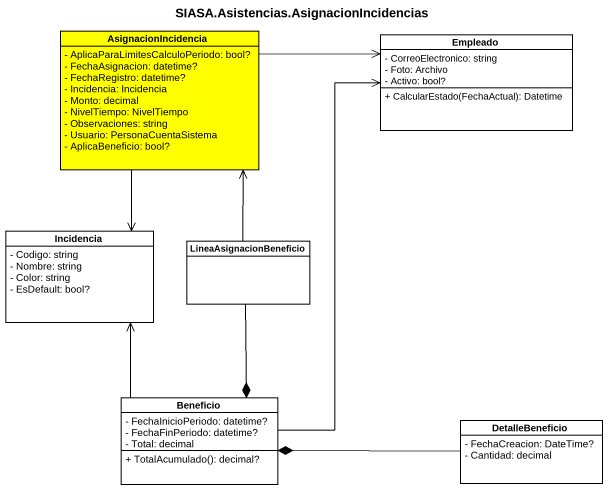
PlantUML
@startuml
title SIASA.Asistencias.AsignacionIncidencias
hide circle
hide empty members
skinparam classAttributeIconSize 0
class AsignacionIncidencia #FFFF00 {
  - AplicaParaLimitesCalculoPeriodo: bool?
  - FechaAsignacion: datetime?
  - FechaRegistro: datetime?
  - Incidencia: Incidencia
  - Monto: decimal
  - NivelTiempo: NivelTiempo
  - Observaciones: string
  - Usuario: PersonaCuentaSistema
  - AplicaBeneficio: bool?
}
class Empleado {
  - CorreoElectronico: string
  - Foto: Archivo
  - Activo: bool?
  + CalcularEstado(FechaActual): Datetime
}
class Incidencia {
  - Codigo: string
  - Nombre: string
  - Color: string
  - EsDefault: bool?
}
class LineaAsignacionBeneficio
class Beneficio {
  - FechaInicioPeriodo: datetime?
  - FechaFinPeriodo: datetime?
  - Total: decimal
  + TotalAcumulado(): decimal?
}
class DetalleBeneficio {
  - FechaCreacion: DateTime?
  - Cantidad: decimal
}
AsignacionIncidencia -right-> Empleado
AsignacionIncidencia --> Incidencia
LineaAsignacionBeneficio -up-> AsignacionIncidencia
LineaAsignacionBeneficio --* Beneficio
Beneficio -up-> Empleado
Beneficio -up-> Incidencia
DetalleBeneficio -left-* Beneficio
@enduml
